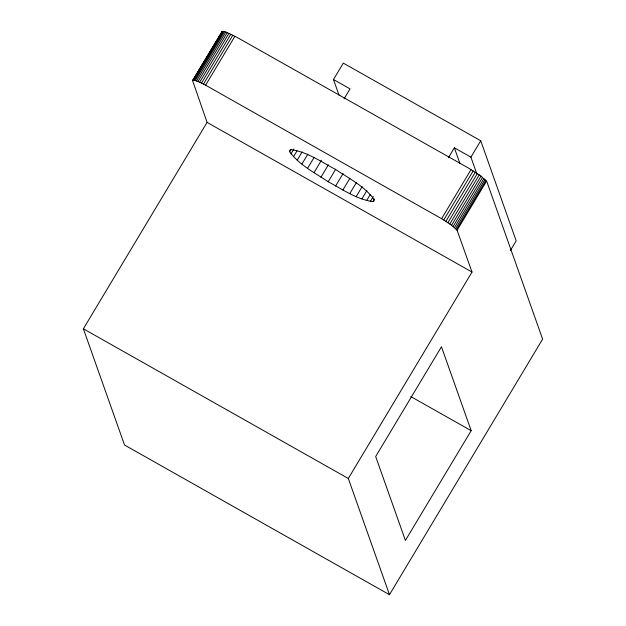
<?xml version="1.0" encoding="UTF-8"?>
<svg xmlns="http://www.w3.org/2000/svg" width="626" height="626" viewBox="0 0 626 626"><rect width="100%" height="100%" fill="white"/><g stroke="black" fill="none" stroke-linecap="round" stroke-linejoin="round"><path stroke-width="0.94" d="M192.605 80.652L221.94 31.699L223.482 31.363L225.806 31.996L237.09 37.419L468.882 168.292L481.018 176.109L486.887 181.743L542.625 339.128L389.474 594.7L124.535 445.023L83.375 328.799L207.081 122.375L192.605 80.652L222.175 31.417M192.839 80.363L222.692 31.3M193.356 80.253L194.146 80.316L223.482 31.363M194.146 80.316L195.187 80.551L224.523 31.597M195.187 80.551L196.478 80.95L225.806 31.996M196.478 80.95L197.98 81.521L227.316 32.568M197.98 81.521L199.671 82.241L229.006 33.288M199.671 82.241L201.533 83.102L230.869 34.148M201.533 83.102L203.52 84.087L232.856 35.134M203.52 84.087L205.61 85.183L234.946 36.23M289.666 151.75L289.666 150.303L290.949 149.622C307.225 151.875 321.341 161.876 335.583 169.466C348.987 178.441 364.465 186.172 374.121 199.459L374.121 200.915L372.838 201.595C356.562 199.342 342.438 189.334 328.204 181.743C314.8 172.768 299.322 165.037 289.666 151.75L291.168 149.254M339.01 95.113L333.478 79.502L343.298 63.116L480.737 140.764L516.176 240.853L510.284 250.69M290.949 153.926L293.946 148.925M293.477 156.758L296.974 150.929M297.17 160.162L302.162 151.836M301.92 164.043L307.914 154.043M344.042 98.869L350.036 88.853L333.478 79.502M307.585 168.269L314.072 157.439M313.978 172.721L321.467 160.225M320.927 177.252L328.415 164.763M328.204 181.743L335.692 169.247M335.591 186.047L343.079 173.551M342.868 190.03L349.856 178.363M349.809 193.575L356.296 182.745M356.21 196.572L362.196 186.579M361.867 198.935L366.859 190.609M366.617 200.586L370.107 194.756M370.31 201.486L373.307 196.486M372.838 201.595L374.332 199.091M448.357 157.799L454.359 147.791L470.916 157.149L476.785 173.715M470.916 157.149L480.737 140.764M205.61 85.183L441.604 218.701L471.057 169.552M389.474 594.7L348.314 478.483L472.012 272.06L457.105 230.282L451.565 225.258L443.764 220.008L473.217 170.859M445.876 221.338L475.33 172.189M447.903 222.668L477.356 173.519M449.812 223.983L479.258 174.834M451.565 225.258L481.018 176.109M453.13 226.471L482.583 177.322M454.492 227.59L483.945 178.441M455.626 228.615L485.072 179.466M456.495 229.515L485.948 180.366M457.105 230.282L486.558 181.133M471.175 430.672L405.398 540.441L375.678 456.526L441.455 346.757L471.175 430.672L410.766 396.548M207.081 122.375L472.012 272.06M83.375 328.799L348.314 478.483M441.604 218.701L443.764 220.008M454.359 147.791L459.891 163.425M221.94 31.699L221.987 32.153"/></g></svg>
